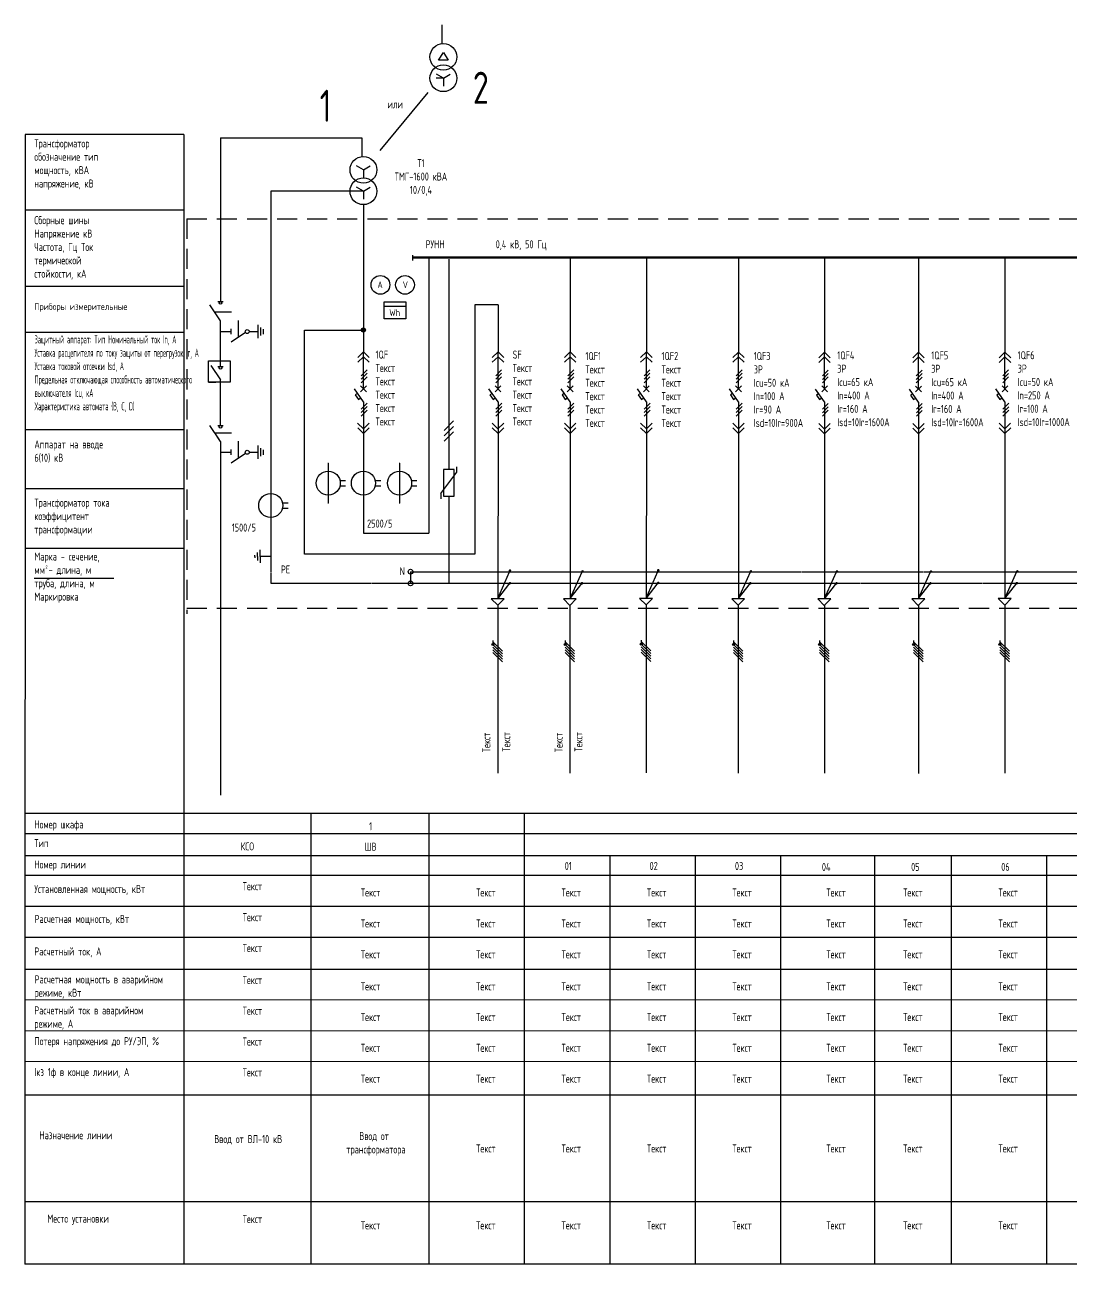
# Model space of a CAD drawing. Header units: millimetres. Extents: x 2216 to 3706, y -1382 to -179.
# Drawn here: x 2215.6 to 2606.9, y -1381.5 to -918.1 of the extents above; entities that cross this region are included whole.
import ezdxf
from ezdxf.enums import TextEntityAlignment as Align

# ---------------------------------------------------------------- set-up
doc = ezdxf.new("R2010")
doc.units = ezdxf.units.MM
doc.linetypes.add('DASHED2', pattern=[9.525, 6.35, -3.175])
doc.linetypes.add('HIDDEN', pattern=[0.375, 0.25, -0.125])
for name, color, linetype in [('15-EQUIPMENT', 2, 'Continuous'), ('15-TEXT-RU', 1, 'Continuous'), ('15-РИС', 1, 'Continuous'), ('15_Eqwip', 2, 'Continuous'), ('15_Txt', 1, 'Continuous'), ('15ELE-TABL', 2, 'Continuous'), ('15ELE-TRACE', 7, 'Continuous'), ('GDI.заземление', 22, 'Continuous'), ('GDI.оборудование', 7, 'Continuous'), ('LAYER2', 1, 'Continuous'), ('TEXT', 1, 'Continuous')]:
    doc.layers.add(name, color=color, linetype=linetype)
doc.styles.add('romans', font='romans.shx', dxfattribs={"width": 0.7})
doc.styles.add('ROMANS70', font='romans.shx', dxfattribs={"width": 0.7})

# ---------------------------------------------------------------- blocks, each defined once
blk = doc.blocks.new('варистор')
at = {"color": 2}
for p, q in [((-664.75, -412.04), (-664.75, -422.04)), ((-660.75, -412.04), (-664.75, -412.04)), ((-660.75, -422.04), (-660.75, -412.04)), ((-664.75, -422.04), (-660.75, -422.04))]:
    blk.add_line(p, q, dxfattribs=at)
at = {"color": 3}
for p, q in [((-659.75, -413.04), (-659.75, -411.04)), ((-665.75, -421.04), (-659.75, -413.04)), ((-665.75, -421.04), (-665.75, -423.04))]:
    blk.add_line(p, q, dxfattribs=at)
blk = doc.blocks.new('A$C3F351234')
at = {"layer": '15ELE-TRACE'}
h = blk.add_hatch(color=7, dxfattribs=at)
edge = h.paths.add_edge_path()
edge.add_arc((0.5, 0.5), 0.5, 0, 360)

msp = doc.modelspace()

# ---------------------------------------------------------------- hatches: boundary and pattern name
for color, points in [(2, [(2341.43, -1032.21, 1), (2342.93, -1032.21, 1)]), (3, [(2391.02, -1149.76, 1), (2390.27, -1149.76, 1)]), (3, [(2418.02, -1149.76, 1), (2417.27, -1149.76, 1)]), (3, [(2446.5, -1149.64, 1), (2445.75, -1149.64, 1)]), (3, [(2480.96, -1149.76, 1), (2480.21, -1149.76, 1)]), (3, [(2513.18, -1149.76, 1), (2512.43, -1149.76, 1)]), (3, [(2580.61, -1149.74, 1), (2579.86, -1149.74, 1)]), (3, [(2548.33, -1149.79, 1), (2547.58, -1149.79, 1)])]:
    msp.add_hatch(color=color).paths.add_polyline_path(points)

# ---------------------------------------------------------------- linework, layer by layer
at = {"color": 2}
for p, q in [((2372.09, -938.06), (2369.42, -938.06)), ((2372.09, -938.06), (2369.49, -936.56)), ((2372.09, -938.06), (2374.68, -936.56)), ((2372.09, -938.06), (2372.09, -941.06)), ((2342.18, -972.31), (2339.59, -970.81)), ((2342.18, -972.31), (2344.78, -970.81)), ((2342.18, -972.31), (2342.18, -975.31)), ((2342.18, -980.31), (2339.52, -980.31)), ((2342.18, -980.31), (2339.59, -978.81)), ((2342.18, -980.31), (2344.78, -978.81)), ((2342.18, -980.31), (2342.18, -983.31)), ((2349.91, -1023.31), (2358, -1023.31)), ((2288.73, -1073.93), (2287.48, -1072.05)), ((2288.73, -1073.93), (2288.73, -1075.47))]:
    msp.add_line(p, q, dxfattribs=at)
for p, q in [((2374.11, -1005.7), (2374.11, -1039.93)), ((2374.11, -1039.93), (2374.11, -1084.34)), ((2374.11, -1094.34), (2374.11, -1126.85)), ((2514.58, -1135.14), (2514.58, -1197.97)), ((2549.73, -1135.17), (2549.73, -1197.99))]:
    msp.add_line(p, q)
at = {"color": 2, "linetype": 'DASHED2', "lineweight": 25}
for p, q in [((2286.52, -1025.45), (2295.42, -1025.45)), ((2295.42, -1034.97), (2295.42, -1025.45)), ((2286.52, -1070.62), (2295.42, -1070.62)), ((2295.42, -1080.14), (2295.42, -1070.62))]:
    msp.add_line(p, q, dxfattribs=at)
at = {"color": 1}
for p, q in [((2343.54, -1047.09), (2341.33, -1049.29)), ((2393.88, -1047.08), (2391.68, -1049.29)), ((2420.88, -1047.08), (2418.68, -1049.29)), ((2449.36, -1047.09), (2447.16, -1049.29)), ((2483.83, -1047.09), (2481.62, -1049.3)), ((2516.03, -1047.15), (2513.82, -1049.35)), ((2551.18, -1047.17), (2548.97, -1049.37)), ((2583.48, -1047.1), (2581.27, -1049.31)), ((2343.54, -1048.39), (2341.33, -1050.59)), ((2343.54, -1049.68), (2341.33, -1051.89)), ((2393.88, -1048.38), (2391.68, -1050.59)), ((2393.88, -1049.68), (2391.68, -1051.89)), ((2420.88, -1048.38), (2418.68, -1050.59)), ((2420.88, -1049.68), (2418.68, -1051.89)), ((2449.36, -1048.39), (2447.16, -1050.59)), ((2449.36, -1049.69), (2447.16, -1051.89)), ((2483.83, -1048.39), (2481.62, -1050.6)), ((2483.83, -1049.69), (2481.62, -1051.9)), ((2516.03, -1048.44), (2513.82, -1050.65)), ((2516.03, -1049.74), (2513.82, -1051.95)), ((2551.18, -1048.47), (2548.97, -1050.67)), ((2551.18, -1049.77), (2548.97, -1051.97)), ((2583.48, -1048.4), (2581.27, -1050.61)), ((2583.48, -1049.7), (2581.27, -1051.91)), ((2343.56, -1059.56), (2341.36, -1061.77)), ((2343.56, -1059.56), (2341.36, -1061.77)), ((2343.56, -1060.86), (2341.36, -1063.07)), ((2343.56, -1060.86), (2341.36, -1063.07)), ((2393.91, -1059.56), (2391.7, -1061.76)), ((2393.91, -1059.56), (2391.7, -1061.76)), ((2393.91, -1060.86), (2391.7, -1063.06)), ((2393.91, -1060.86), (2391.7, -1063.06)), ((2420.91, -1059.56), (2418.7, -1061.76)), ((2420.91, -1059.56), (2418.7, -1061.76)), ((2420.91, -1060.86), (2418.7, -1063.06)), ((2420.91, -1060.86), (2418.7, -1063.06)), ((2449.39, -1059.56), (2447.18, -1061.77)), ((2449.39, -1059.56), (2447.18, -1061.77)), ((2449.39, -1060.86), (2447.18, -1063.07)), ((2449.39, -1060.86), (2447.18, -1063.07)), ((2483.85, -1059.57), (2481.65, -1061.77)), ((2483.85, -1059.57), (2481.65, -1061.77)), ((2483.85, -1060.86), (2481.65, -1063.07)), ((2483.85, -1060.86), (2481.65, -1063.07)), ((2516.05, -1059.62), (2513.85, -1061.83)), ((2516.05, -1059.62), (2513.85, -1061.83)), ((2516.05, -1060.92), (2513.85, -1063.12)), ((2516.05, -1060.92), (2513.85, -1063.12)), ((2551.2, -1059.64), (2549, -1061.85)), ((2551.2, -1059.64), (2549, -1061.85)), ((2551.2, -1060.94), (2549, -1063.15)), ((2551.2, -1060.94), (2549, -1063.15)), ((2583.51, -1059.58), (2581.3, -1061.78)), ((2583.51, -1059.58), (2581.3, -1061.78)), ((2583.51, -1060.87), (2581.3, -1063.08)), ((2583.51, -1060.87), (2581.3, -1063.08)), ((2343.56, -1062.16), (2341.36, -1064.36)), ((2343.56, -1062.16), (2341.36, -1064.36)), ((2393.91, -1062.15), (2391.7, -1064.36)), ((2393.91, -1062.15), (2391.7, -1064.36)), ((2420.91, -1062.15), (2418.7, -1064.36)), ((2420.91, -1062.15), (2418.7, -1064.36)), ((2449.39, -1062.16), (2447.18, -1064.37)), ((2449.39, -1062.16), (2447.18, -1064.37)), ((2483.85, -1062.16), (2481.65, -1064.37)), ((2483.85, -1062.16), (2481.65, -1064.37)), ((2516.05, -1062.22), (2513.85, -1064.42)), ((2516.05, -1062.22), (2513.85, -1064.42)), ((2551.2, -1062.24), (2549, -1064.45)), ((2551.2, -1062.24), (2549, -1064.45)), ((2583.51, -1062.17), (2581.3, -1064.38)), ((2583.51, -1062.17), (2581.3, -1064.38))]:
    msp.add_line(p, q, dxfattribs=at)
at = {"color": 3, "ltscale": 100}
for p, q in [((2372.34, -1069.76), (2375.88, -1066.22)), ((2372.34, -1071.76), (2375.88, -1068.22)), ((2372.34, -1073.76), (2375.88, -1070.22)), ((2390.64, -1148.26), (2390.64, -1149.26)), ((2394.18, -1152.29), (2390.64, -1148.76)), ((2417.64, -1148.26), (2417.64, -1149.26)), ((2421.18, -1152.3), (2417.64, -1148.76)), ((2446.12, -1148.14), (2446.12, -1149.14)), ((2449.66, -1152.17), (2446.12, -1148.64)), ((2480.59, -1148.26), (2480.59, -1149.26)), ((2484.12, -1152.3), (2480.59, -1148.76)), ((2512.81, -1148.26), (2512.81, -1149.26)), ((2516.34, -1152.3), (2512.81, -1148.76)), ((2547.96, -1148.29), (2547.96, -1149.29)), ((2551.49, -1152.32), (2547.96, -1148.79)), ((2580.24, -1148.24), (2580.24, -1149.24)), ((2583.77, -1152.28), (2580.24, -1148.74)), ((2394.18, -1153.29), (2390.64, -1149.76)), ((2394.18, -1154.29), (2390.64, -1150.76)), ((2394.18, -1155.29), (2390.64, -1151.76)), ((2394.18, -1156.29), (2390.64, -1152.76)), ((2421.18, -1153.3), (2417.64, -1149.76)), ((2421.18, -1154.3), (2417.64, -1150.76)), ((2421.18, -1155.3), (2417.64, -1151.76)), ((2421.18, -1156.3), (2417.64, -1152.76)), ((2449.66, -1153.17), (2446.12, -1149.64)), ((2449.66, -1154.17), (2446.12, -1150.64)), ((2449.66, -1155.17), (2446.12, -1151.64)), ((2449.66, -1156.17), (2446.12, -1152.64)), ((2484.12, -1153.3), (2480.59, -1149.76)), ((2484.12, -1154.3), (2480.59, -1150.76)), ((2484.12, -1155.3), (2480.59, -1151.76)), ((2484.12, -1156.3), (2480.59, -1152.76)), ((2516.34, -1153.3), (2512.81, -1149.76)), ((2516.34, -1154.3), (2512.81, -1150.76)), ((2516.34, -1155.3), (2512.81, -1151.76)), ((2516.34, -1156.3), (2512.81, -1152.76)), ((2551.49, -1153.32), (2547.96, -1149.79)), ((2551.49, -1154.32), (2547.96, -1150.79)), ((2551.49, -1155.32), (2547.96, -1151.79)), ((2551.49, -1156.32), (2547.96, -1152.79)), ((2583.77, -1153.28), (2580.24, -1149.74)), ((2583.77, -1154.28), (2580.24, -1150.74)), ((2583.77, -1155.28), (2580.24, -1151.74)), ((2583.77, -1156.28), (2580.24, -1152.74))]:
    msp.add_line(p, q, dxfattribs=at)
at = {"color": 2, "ltscale": 100}
msp.add_line((2359.84, -1122.58), (2359.84, -1126.96), dxfattribs=at)
at = {"color": 6}
msp.add_lwpolyline([(2366.25, -943.44), (2348.3, -965.04)], dxfattribs=at)
msp.add_lwpolyline([(2392.53, -1022.78), (2383.85, -1022.78), (2383.85, -1115.97), (2320.22, -1115.97), (2320.22, -1032.21), (2342.18, -1032.21)])
at = {"color": 2}
msp.add_lwpolyline([(2349.91, -1021.6), (2358, -1021.6), (2358, -1028.07), (2349.91, -1028.07)], close=True, dxfattribs=at)
for centre, radius in [((2372.09, -930.06), 5), ((2372.09, -938.06), 5), ((2342.18, -972.31), 5), ((2342.18, -980.31), 5), ((2298.73, -1032.76), 0.75), ((2342.18, -1032.21), 0.75), ((2298.73, -1077.93), 0.75), ((2359.84, -1122.58), 0.9), ((2359.84, -1126.96), 0.9)]:
    msp.add_circle(centre, radius, dxfattribs=at)
at = {"color": 3}
for centre in [(2390.64, -1149.76), (2417.64, -1149.76), (2446.12, -1149.64), (2480.59, -1149.76), (2512.81, -1149.76), (2580.24, -1149.74), (2547.96, -1149.79)]:
    msp.add_circle(centre, 0.375, dxfattribs=at)
at = {"layer": '15-EQUIPMENT'}
for p, q in [((2342.18, -1054.14), (2342.18, -1040.43)), ((2392.53, -1054.13), (2392.53, -1040.42)), ((2419.53, -1054.13), (2419.53, -1040.42)), ((2448.01, -1054.14), (2448.01, -1040.43)), ((2482.47, -1054.14), (2482.47, -1040.43)), ((2514.67, -1054.2), (2514.67, -1040.49)), ((2549.82, -1054.22), (2549.82, -1040.51)), ((2582.13, -1054.15), (2582.13, -1040.44)), ((2342.18, -1053.41), (2342.18, -1046.41)), ((2392.53, -1053.41), (2392.53, -1046.41)), ((2419.53, -1053.41), (2419.53, -1046.41)), ((2448.01, -1053.41), (2448.01, -1046.41)), ((2482.47, -1053.42), (2482.47, -1046.42)), ((2514.67, -1053.47), (2514.67, -1046.47)), ((2549.82, -1053.49), (2549.82, -1046.49)), ((2582.13, -1053.43), (2582.13, -1046.43)), ((2342.18, -1059.05), (2338.81, -1054.23)), ((2341.08, -1055.27), (2343.29, -1053.06)), ((2341.08, -1053.06), (2343.29, -1055.27)), ((2392.53, -1059.05), (2389.15, -1054.23)), ((2391.43, -1055.26), (2393.63, -1053.06)), ((2391.43, -1053.06), (2393.63, -1055.26)), ((2419.53, -1059.05), (2416.16, -1054.23)), ((2418.43, -1055.26), (2420.63, -1053.06)), ((2418.43, -1053.06), (2420.63, -1055.26)), ((2448.01, -1059.05), (2444.64, -1054.23)), ((2446.91, -1055.27), (2449.11, -1053.06)), ((2446.91, -1053.06), (2449.11, -1055.27)), ((2482.47, -1059.06), (2479.1, -1054.24)), ((2481.37, -1055.27), (2483.58, -1053.07)), ((2481.37, -1053.07), (2483.58, -1055.27)), ((2514.67, -1059.11), (2511.3, -1054.29)), ((2513.57, -1055.33), (2515.78, -1053.12)), ((2513.57, -1053.12), (2515.78, -1055.33)), ((2549.82, -1059.14), (2546.45, -1054.31)), ((2548.72, -1055.35), (2550.93, -1053.14)), ((2548.72, -1053.14), (2550.93, -1055.35)), ((2582.13, -1059.07), (2578.75, -1054.25)), ((2581.02, -1055.28), (2583.23, -1053.08)), ((2581.02, -1053.08), (2583.23, -1055.28)), ((2342.18, -1059.05), (2342.18, -1071.04)), ((2392.53, -1059.05), (2392.53, -1071.04)), ((2419.53, -1059.05), (2419.53, -1070.91)), ((2448.01, -1059.05), (2448.01, -1070.92)), ((2482.47, -1059.06), (2482.47, -1071.05)), ((2514.67, -1059.11), (2514.67, -1071.1)), ((2549.82, -1059.14), (2549.82, -1071.13)), ((2582.13, -1059.07), (2582.13, -1071.06)), ((2329.05, -1081.96), (2329.05, -1096.96)), ((2342.18, -1081.96), (2342.18, -1096.96)), ((2355.72, -1081.96), (2355.72, -1096.96)), ((2333.43, -1088.46), (2335.55, -1088.46)), ((2346.57, -1088.46), (2348.68, -1088.46)), ((2360.11, -1088.46), (2362.22, -1088.46)), ((2307.53, -1090.31), (2307.53, -1105.31)), ((2333.43, -1090.46), (2335.55, -1090.46)), ((2346.57, -1090.46), (2348.68, -1090.46)), ((2360.11, -1090.46), (2362.22, -1090.46)), ((2311.92, -1096.81), (2314.03, -1096.81)), ((2311.92, -1098.81), (2314.03, -1098.81))]:
    msp.add_line(p, q, dxfattribs=at)
for points in [[(2339.98, -1055.91), (2339.17, -1056.49), (2340.31, -1058.13), (2341.13, -1057.55)], [(2390.33, -1055.91), (2389.51, -1056.48), (2390.66, -1058.12), (2391.48, -1057.55)], [(2417.33, -1055.91), (2416.51, -1056.48), (2417.66, -1058.12), (2418.48, -1057.55)], [(2445.81, -1055.91), (2444.99, -1056.49), (2446.14, -1058.13), (2446.96, -1057.55)], [(2480.27, -1055.92), (2479.45, -1056.49), (2480.6, -1058.13), (2481.42, -1057.56)], [(2512.48, -1055.97), (2511.66, -1056.55), (2512.8, -1058.18), (2513.62, -1057.61)], [(2547.63, -1056), (2546.81, -1056.57), (2547.95, -1058.21), (2548.77, -1057.63)], [(2579.93, -1055.93), (2579.11, -1056.5), (2580.25, -1058.14), (2581.07, -1057.57)]]:
    msp.add_lwpolyline(points, dxfattribs=at)
at = {"layer": '15-EQUIPMENT', "const_width": 0.195}
for points in [[(2328.94, -1081.96, 1), (2329.15, -1081.96, 1)], [(2342.08, -1081.96, 1), (2342.29, -1081.96, 1)], [(2355.62, -1081.96, 1), (2355.83, -1081.96, 1)], [(2307.43, -1090.31, 1), (2307.63, -1090.31, 1)], [(2328.94, -1096.96, 1), (2329.15, -1096.96, 1)], [(2342.08, -1096.96, 1), (2342.29, -1096.96, 1)], [(2355.62, -1096.96, 1), (2355.83, -1096.96, 1)], [(2307.43, -1105.31, 1), (2307.63, -1105.31, 1)]]:
    msp.add_lwpolyline(points, format="xyb", close=True, dxfattribs=at)
at = {"layer": '15-EQUIPMENT'}
for centre in [(2329.05, -1089.46), (2342.18, -1089.46), (2355.72, -1089.46), (2307.53, -1097.81)]:
    msp.add_circle(centre, 4.5, dxfattribs=at)
at = {"layer": '15-TEXT-RU'}
msp.add_line((2219.08, -1124.99), (2248.81, -1124.99), dxfattribs=at)
at = {"layer": '15-РИС', "color": 2}
for p, q in [((2342.18, -1040.41), (2340.05, -1042.52)), ((2342.18, -1042.17), (2340.05, -1044.28)), ((2342.18, -1040.41), (2344.32, -1042.52)), ((2342.18, -1042.17), (2344.32, -1044.28)), ((2392.53, -1040.41), (2390.39, -1042.52)), ((2392.53, -1042.17), (2390.39, -1044.27)), ((2392.53, -1040.41), (2394.67, -1042.52)), ((2392.53, -1042.17), (2394.67, -1044.27)), ((2419.53, -1040.41), (2417.39, -1042.52)), ((2419.53, -1042.17), (2417.39, -1044.27)), ((2419.53, -1040.41), (2421.67, -1042.52)), ((2419.53, -1042.17), (2421.67, -1044.27)), ((2448.01, -1040.41), (2445.87, -1042.52)), ((2448.01, -1042.17), (2445.87, -1044.28)), ((2448.01, -1040.41), (2450.15, -1042.52)), ((2448.01, -1042.17), (2450.15, -1044.28)), ((2482.47, -1040.42), (2480.34, -1042.53)), ((2482.47, -1042.18), (2480.34, -1044.28)), ((2482.47, -1040.42), (2484.61, -1042.53)), ((2482.47, -1042.18), (2484.61, -1044.28)), ((2514.67, -1040.47), (2512.54, -1042.58)), ((2514.67, -1042.23), (2512.54, -1044.34)), ((2514.67, -1040.47), (2516.81, -1042.58)), ((2514.67, -1042.23), (2516.81, -1044.34)), ((2549.82, -1040.5), (2547.69, -1042.6)), ((2549.82, -1042.25), (2547.69, -1044.36)), ((2549.82, -1040.5), (2551.96, -1042.6)), ((2549.82, -1042.25), (2551.96, -1044.36)), ((2582.13, -1040.43), (2579.99, -1042.54)), ((2582.13, -1042.19), (2579.99, -1044.29)), ((2582.13, -1040.43), (2584.26, -1042.54)), ((2582.13, -1042.19), (2584.26, -1044.29)), ((2342.17, -1069.16), (2340.03, -1067.06)), ((2342.18, -1070.92), (2340.05, -1068.81)), ((2342.17, -1069.16), (2344.31, -1067.06)), ((2342.18, -1070.92), (2344.32, -1068.81)), ((2392.52, -1069.16), (2390.38, -1067.05)), ((2392.53, -1070.92), (2390.39, -1068.81)), ((2392.52, -1069.16), (2394.65, -1067.05)), ((2392.53, -1070.92), (2394.67, -1068.81)), ((2419.52, -1069.16), (2417.38, -1067.05)), ((2419.53, -1070.91), (2417.39, -1068.81)), ((2419.52, -1069.16), (2421.65, -1067.05)), ((2419.53, -1070.91), (2421.67, -1068.81)), ((2448, -1069.16), (2445.86, -1067.06)), ((2448.01, -1070.92), (2445.87, -1068.81)), ((2448, -1069.16), (2450.13, -1067.06)), ((2448.01, -1070.92), (2450.15, -1068.81)), ((2482.46, -1069.17), (2480.32, -1067.06)), ((2482.47, -1070.93), (2480.34, -1068.82)), ((2482.46, -1069.17), (2484.59, -1067.06)), ((2482.47, -1070.93), (2484.61, -1068.82)), ((2514.66, -1069.22), (2512.52, -1067.11)), ((2514.67, -1070.98), (2512.54, -1068.87)), ((2514.66, -1069.22), (2516.8, -1067.11)), ((2514.67, -1070.98), (2516.81, -1068.87)), ((2549.81, -1069.24), (2547.68, -1067.14)), ((2549.82, -1071), (2547.69, -1068.9)), ((2549.81, -1069.24), (2551.95, -1067.14)), ((2549.82, -1071), (2551.96, -1068.9)), ((2582.11, -1069.18), (2579.98, -1067.07)), ((2582.13, -1070.93), (2579.99, -1068.83)), ((2582.11, -1069.18), (2584.25, -1067.07)), ((2582.13, -1070.93), (2584.26, -1068.83))]:
    msp.add_line(p, q, dxfattribs=at)
at = {"layer": '15_Eqwip'}
for p, q in [((2371.55, -918.06), (2371.55, -925.06)), ((2288.73, -960.31), (2341.65, -960.31)), ((2288.73, -960.31), (2288.73, -1021.59)), ((2341.65, -960.31), (2341.65, -967.31)), ((2288.73, -1077.93), (2288.73, -1206.08)), ((2392.47, -1132.59), (2396.78, -1122.58)), ((2419.47, -1132.6), (2423.98, -1122.59)), ((2447.95, -1132.47), (2452.26, -1122.46)), ((2482.41, -1132.6), (2486.92, -1122.58)), ((2514.62, -1132.62), (2519.12, -1122.61)), ((2549.77, -1132.64), (2554.28, -1122.63)), ((2582.07, -1132.58), (2586.58, -1122.56))]:
    msp.add_line(p, q, dxfattribs=at)
at = {"layer": '15_Eqwip', "color": 2}
for p, q in [((2288.73, -1045.82), (2288.73, -1028.76)), ((2288.73, -1067.93), (2288.73, -1050.87))]:
    msp.add_line(p, q, dxfattribs=at)
at = {"layer": '15ELE-TABL', "color": 2}
for p, q in [((2215.7, -959.08), (2215.56, -1381.53)), ((2275.07, -959.08), (2215.7, -959.08)), ((2275.07, -959.08), (2275.07, -1381.53)), ((2275.07, -987.4), (2215.7, -987.4)), ((2275.07, -1015.88), (2215.7, -1015.88)), ((2275.07, -1033.08), (2215.7, -1033.08)), ((2275.07, -1069.53), (2215.7, -1069.53)), ((2275.07, -1091.56), (2215.7, -1091.56)), ((2275.07, -1113.94), (2215.7, -1113.94)), ((2990.84, -1213.03), (2215.7, -1213.03)), ((2322.51, -1212.9), (2322.51, -1381.52)), ((2366.7, -1213.03), (2366.7, -1381.52)), ((2402.35, -1213.03), (2402.36, -1381.52)), ((2990.84, -1220.6), (2215.61, -1220.6)), ((2990.84, -1228.76), (2215.6, -1228.79)), ((2434.29, -1228.79), (2434.29, -1381.52)), ((2466.23, -1228.8), (2466.23, -1381.52)), ((2498.17, -1228.8), (2498.17, -1381.52)), ((2533.32, -1228.8), (2533.32, -1381.51)), ((2562.04, -1228.79), (2562.04, -1334.75)), ((2562.04, -1228.79), (2562.04, -1381.51)), ((2597.69, -1228.78), (2597.69, -1381.51)), ((2990.84, -1236.21), (2215.6, -1236.21)), ((2990.84, -1247.8), (2215.6, -1247.8)), ((2990.82, -1259.31), (2215.59, -1259.32)), ((2990.83, -1271.3), (2215.59, -1271.31)), ((2990.83, -1282.61), (2215.59, -1282.83)), ((2990.84, -1294.14), (2215.6, -1294.35)), ((2990.83, -1305.66), (2215.6, -1305.87)), ((2990.84, -1318.33), (2215.59, -1318.33)), ((2990.84, -1358.26), (2215.55, -1358.26)), ((2990.84, -1381.5), (2215.55, -1381.53))]:
    msp.add_line(p, q, dxfattribs=at)
at = {"layer": '15ELE-TRACE', "color": 2, "linetype": 'HIDDEN'}
for p, q in [((2307.53, -980.31), (2307.53, -1126.85)), ((2342.18, -980.31), (2307.53, -980.31)), ((2359.84, -1122.58), (2930.96, -1122.58)), ((2307.53, -1126.85), (2929.16, -1126.85))]:
    msp.add_line(p, q, dxfattribs=at)
at = {"layer": '15ELE-TRACE', "color": 7}
for p, q in [((2342.18, -985.31), (2342.18, -1040.43)), ((2360.57, -1004.25), (2360.57, -1006.16)), ((2360.57, -1004.83), (2950.79, -1004.91)), ((2360.57, -1005.2), (2950.79, -1005.2)), ((2366.7, -1005.19), (2366.7, -1108.15)), ((2419.52, -1005.2), (2419.52, -1040.42)), ((2448.01, -1005.2), (2448, -1040.43)), ((2482.47, -1005.18), (2482.47, -1040.4)), ((2514.67, -1005.24), (2514.67, -1040.46)), ((2549.82, -1005.26), (2549.82, -1040.48)), ((2582.13, -1005.19), (2582.13, -1040.41)), ((2392.53, -1022.78), (2392.53, -1040.39)), ((2342.18, -1070.92), (2342.18, -1108.15)), ((2392.53, -1070.92), (2392.47, -1132.59)), ((2419.53, -1070.92), (2419.47, -1132.6)), ((2448.01, -1070.8), (2447.95, -1132.47)), ((2482.47, -1070.92), (2482.41, -1132.6)), ((2514.67, -1070.94), (2514.62, -1132.62)), ((2549.82, -1070.97), (2549.77, -1132.64)), ((2582.13, -1070.9), (2582.07, -1132.58)), ((2342.18, -1108.15), (2366.7, -1108.15)), ((2392.43, -1132.67), (2396.97, -1126.87)), ((2419.43, -1132.68), (2423.98, -1126.88)), ((2447.91, -1132.55), (2452.46, -1126.75)), ((2482.37, -1132.67), (2486.92, -1126.88)), ((2514.57, -1132.7), (2519.12, -1126.9)), ((2549.72, -1132.72), (2554.27, -1126.92)), ((2582.02, -1132.65), (2586.57, -1126.86)), ((2394.8, -1132.66), (2390.02, -1132.66)), ((2392.41, -1135.14), (2390.02, -1132.67)), ((2392.41, -1135.14), (2394.8, -1132.67)), ((2392.41, -1135.14), (2392.41, -1197.96)), ((2421.8, -1132.67), (2417.02, -1132.67)), ((2419.41, -1135.15), (2417.02, -1132.67)), ((2419.41, -1135.15), (2421.8, -1132.67)), ((2419.41, -1135.15), (2419.41, -1197.96)), ((2450.28, -1132.54), (2445.5, -1132.54)), ((2447.89, -1135.02), (2445.5, -1132.55)), ((2447.89, -1135.02), (2450.28, -1132.55)), ((2447.89, -1135.02), (2447.89, -1197.84)), ((2484.74, -1132.67), (2479.96, -1132.67)), ((2482.35, -1135.14), (2479.96, -1132.67)), ((2482.35, -1135.14), (2484.74, -1132.67)), ((2482.35, -1135.14), (2482.35, -1197.97)), ((2516.94, -1132.69), (2512.16, -1132.69)), ((2514.55, -1135.17), (2512.16, -1132.69)), ((2514.55, -1135.17), (2516.94, -1132.69)), ((2552.09, -1132.71), (2547.31, -1132.71)), ((2549.71, -1135.19), (2547.31, -1132.72)), ((2549.71, -1135.19), (2552.09, -1132.72)), ((2584.39, -1132.65), (2579.61, -1132.65)), ((2582.01, -1135.12), (2579.61, -1132.65)), ((2582.01, -1135.12), (2584.39, -1132.65)), ((2582.01, -1135.12), (2582.01, -1197.95))]:
    msp.add_line(p, q, dxfattribs=at)
at = {"layer": '15ELE-TRACE', "color": 2, "linetype": 'HIDDEN', "ltscale": 30}
for p, q in [((2276.16, -990.63), (3639.21, -990.63)), ((2276.16, -990.63), (2276.16, -1138.33)), ((2276.16, -1136.2), (2941.75, -1136.21))]:
    msp.add_line(p, q, dxfattribs=at)
at = {"layer": '15ELE-TRACE', "color": 2}
for p, q in [((2301.53, -1116.85), (2301.53, -1116.35)), ((2301.53, -1116.85), (2301.53, -1117.35)), ((2302.53, -1116.85), (2302.53, -1115.35)), ((2302.53, -1116.85), (2302.53, -1118.35)), ((2303.53, -1116.85), (2303.53, -1114.35)), ((2303.53, -1116.71), (2303.53, -1119.21)), ((2307.53, -1116.85), (2303.53, -1116.85))]:
    msp.add_line(p, q, dxfattribs=at)
for centre in [(2348.54, -1015.31), (2357.75, -1015.31)]:
    msp.add_circle(centre, 3.5, dxfattribs=at)
at = {"layer": 'GDI.заземление', "color": 2}
for p, q in [((2299.48, -1032.76), (2302.73, -1032.76)), ((2302.73, -1030.26), (2302.73, -1035.26)), ((2303.73, -1031.26), (2303.73, -1034.26)), ((2304.73, -1031.82), (2304.73, -1033.7)), ((2299.48, -1077.93), (2302.73, -1077.93)), ((2302.73, -1075.43), (2302.73, -1080.43)), ((2303.73, -1076.43), (2303.73, -1079.43)), ((2304.73, -1076.99), (2304.73, -1078.87))]:
    msp.add_line(p, q, dxfattribs=at)
at = {"layer": 'GDI.оборудование', "color": 2}
for p, q in [((2288.73, -1028.76), (2284.73, -1022.76)), ((2287.73, -1021.59), (2289.73, -1021.59)), ((2288.73, -1032.76), (2292.73, -1032.76)), ((2292.73, -1033.76), (2292.73, -1031.76)), ((2298.11, -1033.18), (2292.73, -1036.76)), ((2285.15, -1045.5), (2288.73, -1050.87)), ((2287.73, -1045.82), (2289.73, -1045.82)), ((2288.32, -1073.31), (2284.73, -1067.93)), ((2287.73, -1067.93), (2289.73, -1067.93)), ((2288.73, -1073.93), (2288.73, -1077.93)), ((2288.73, -1077.93), (2292.73, -1077.93)), ((2292.73, -1078.93), (2292.73, -1076.93)), ((2298.11, -1078.35), (2292.73, -1081.93))]:
    msp.add_line(p, q, dxfattribs=at)
msp.add_lwpolyline([(2284.32, -1051.66), (2284.32, -1043.66), (2292.32, -1043.66), (2292.32, -1051.66), (2284.32, -1051.66), (2287, -1051.66), (2285.44, -1051.66)], dxfattribs=at)
for centre in [(2288.73, -1022.09), (2288.73, -1046.32), (2288.73, -1068.43)]:
    msp.add_circle(centre, 0.5, dxfattribs=at)
at = {"layer": 'LAYER2', "color": 2}
for p, q in [((2370.27, -931.35), (2372.14, -928.45)), ((2373.89, -931.35), (2370.27, -931.35)), ((2372.14, -928.45), (2373.89, -931.35))]:
    msp.add_line(p, q, dxfattribs=at)

# ---------------------------------------------------------------- block references
msp.add_blockref('варистор', (3036.86, -672.31))
at = {"layer": '15ELE-TRACE', "color": 7}
for p in [(2451.98, -1122.52), (2396.45, -1122.95), (2396.5, -1122.64), (2423.65, -1122.96), (2451.93, -1122.83), (2486.6, -1122.95), (2518.8, -1122.98), (2553.95, -1123), (2586.25, -1122.93), (2396.47, -1127.38), (2423.47, -1127.39), (2451.95, -1127.26), (2486.42, -1127.38), (2518.62, -1127.41), (2553.77, -1127.43), (2586.07, -1127.36)]:
    msp.add_blockref('A$C3F351234', p, dxfattribs=at)

# ---------------------------------------------------------------- texts
at = {"layer": '15-TEXT-RU', "color": 1, "style": 'ROMANS70', "width": 0.7}
for s, p in [('РУНН', (2369.02, -1001.62)), ('0,4 кВ, 50 Гц', (2401.17, -1001.63)), ('1', (2344.88, -1219.27)), ('КСО', (2298.79, -1226.78)), ('ШВ', (2344.88, -1226.89)), ('Текст', (2300.68, -1241.67)), ('Текст', (2344.88, -1244.02)), ('Текст', (2387.99, -1244.02)), ('Текст', (2419.93, -1244.02)), ('Текст', (2451.86, -1244.02)), ('Текст', (2483.8, -1244.02)), ('Текст', (2518.95, -1244.03)), ('Текст', (2547.68, -1244.02)), ('Текст', (2583.33, -1244.01)), ('Текст', (2300.68, -1253.26)), ('Текст', (2344.88, -1255.61)), ('Текст', (2387.99, -1255.61)), ('Текст', (2419.93, -1255.61)), ('Текст', (2451.86, -1255.61)), ('Текст', (2483.8, -1255.61)), ('Текст', (2518.95, -1255.62)), ('Текст', (2547.68, -1255.61)), ('Текст', (2583.33, -1255.6)), ('Текст', (2300.68, -1264.78)), ('Текст', (2344.88, -1267.13)), ('Текст', (2387.99, -1267.13)), ('Текст', (2419.93, -1267.13)), ('Текст', (2451.86, -1267.13)), ('Текст', (2483.8, -1267.13)), ('Текст', (2518.95, -1267.14)), ('Текст', (2547.68, -1267.13)), ('Текст', (2583.33, -1267.12)), ('Текст', (2300.68, -1276.77)), ('Текст', (2344.88, -1279.12)), ('Текст', (2387.99, -1279.12)), ('Текст', (2419.93, -1279.12)), ('Текст', (2451.86, -1279.12)), ('Текст', (2483.8, -1279.12)), ('Текст', (2518.95, -1279.13)), ('Текст', (2547.68, -1279.12)), ('Текст', (2583.33, -1279.11)), ('Текст', (2300.68, -1288.24)), ('Текст', (2344.88, -1290.6)), ('Текст', (2387.99, -1290.6)), ('Текст', (2419.93, -1290.6)), ('Текст', (2451.87, -1290.6)), ('Текст', (2483.8, -1290.6)), ('Текст', (2518.95, -1290.6)), ('Текст', (2547.68, -1290.59)), ('Текст', (2583.33, -1290.58)), ('Текст', (2300.68, -1299.76)), ('Текст', (2344.88, -1302.12)), ('Текст', (2387.99, -1302.12)), ('Текст', (2419.93, -1302.12)), ('Текст', (2451.87, -1302.12)), ('Текст', (2483.8, -1302.12)), ('Текст', (2518.95, -1302.12)), ('Текст', (2547.68, -1302.11)), ('Текст', (2583.33, -1302.1)), ('Текст', (2300.68, -1311.28)), ('Текст', (2344.88, -1313.64)), ('Текст', (2387.99, -1313.64)), ('Текст', (2419.93, -1313.64)), ('Текст', (2451.87, -1313.64)), ('Текст', (2483.8, -1313.64)), ('Текст', (2518.95, -1313.64)), ('Текст', (2547.68, -1313.64)), ('Текст', (2583.33, -1313.62)), ('Текст', (2387.99, -1339.74)), ('Текст', (2419.93, -1339.74)), ('Текст', (2451.87, -1339.74)), ('Текст', (2483.8, -1339.74)), ('Текст', (2518.95, -1339.75)), ('Текст', (2547.68, -1339.74)), ('Текст', (2583.33, -1339.73)), ('Текст', (2300.68, -1366.13)), ('Текст', (2344.88, -1368.48)), ('Текст', (2387.99, -1368.48)), ('Текст', (2419.93, -1368.48)), ('Текст', (2451.87, -1368.48)), ('Текст', (2483.8, -1368.48)), ('Текст', (2518.95, -1368.49)), ('Текст', (2547.68, -1368.48)), ('Текст', (2583.33, -1368.47))]:
    msp.add_text(s, height=3, dxfattribs=at).set_placement(p, align=Align.CENTER)
at = {"layer": '15-TEXT-RU', "style": 'ROMANS70', "width": 0.7}
for s, p in [('1500/5', (2292.95, -1107.57)), ('2500/5', (2343.57, -1106.08))]:
    msp.add_text(s, height=3, dxfattribs=at).set_placement(p)
at = {"layer": '15-TEXT-RU', "color": 1, "style": 'ROMANS70', "width": 0.7}
msp.add_text('2', height=1.25, dxfattribs=at).set_placement((2223.31, -1121.47))
at = {"layer": '15-TEXT-RU', "style": 'ROMANS70', "width": 0.6}
for p in [(2389.7, -1186.43), (2397.12, -1186.18), (2416.7, -1186.43), (2424.12, -1186.18)]:
    msp.add_text('Текст', height=3, rotation=90, dxfattribs=at).set_placement(p, align=Align.CENTER)
at = {"layer": '15-TEXT-RU', "color": 1, "style": 'ROMANS70', "width": 0.7}
for s, p in [('01', (2418.8, -1232.61)), ('02', (2450.74, -1232.61)), ('03', (2482.68, -1232.61)), ('04', (2515.25, -1232.96)), ('05', (2548.59, -1232.95)), ('06', (2582.29, -1232.95))]:
    msp.add_text(s, height=3, dxfattribs=at).set_placement(p, align=Align.MIDDLE)
at = {"layer": '15-TEXT-RU', "linetype": 'Continuous', "style": 'romans', "width": 0.7}
msp.add_text('Ввод от ВЛ-10 кВ ', height=3, dxfattribs=at).set_placement((2299.81, -1334.97), align=Align.MIDDLE)
at = {"layer": '15-TEXT-RU', "color": 1, "style": 'ROMANS70'}
for s, insert, char_height, width, attachment_point in [('Трансформатор обозначение тип мощность, кВА напряжение, кВ', (2219.12, -960.91), 3, 25.7784, 1), ('Сборные шины Напряжение кВ Частота, Гц Ток термической стойкости, кА', (2219.12, -989.63), 3, 32.4634, 1), ('Приборы измерительные', (2219.12, -1022.18), 2.5, 35.0969, 1), ('{\\W0.45;Защитный аппарат: Tип Номинальный ток In, А \\PУставка расцепителя по току защиты от перегрузок Ir, А\\PУставка токовой отсечки Isd, А\\PПредельная отключающая способность автоматического выключателя Icu, кА\\PХарактеристика автомата (B, C, D)}', (2219.23, -1034.21), 3, 55.1516, 1), ('\\pql;{\\W0.6;1QF\\PТекст\\PТекст\\PТекст\\PТекст\\PТекст}', (2368.98, -1053.9), 3, 22.2346, 6), ('\\pql;{\\W0.6;SF\\PТекст\\PТекст\\PТекст\\PТекст\\PТекст}', (2420.24, -1053.9), 3, 22.2346, 6), ('\\pql;{\\W0.6;1QF1\\PТекст\\PТекст\\PТекст\\PТекст\\PТекст}', (2447.45, -1054.43), 3, 22.2346, 6), ('\\pql;{\\W0.6;1QF2\\PТекст\\PТекст\\PТекст\\PТекст\\PТекст}', (2475.93, -1054.43), 3, 22.2346, 6), ('\\pql;{\\W0.6;1QF3\\P3P\\PIcu=50 кА\\PIn=100 А\\PIr=90 A\\PIsd=10Ir=900А}', (2510.39, -1054.43), 3, 22.2346, 6), ('\\pql;{\\W0.6;1QF4\\P3P\\PIcu=65 кА\\PIn=400 А\\PIr=160 A\\PIsd=10Ir=1600А}', (2541.64, -1054.18), 3, 22.2346, 6), ('\\pql;{\\W0.6;1QF5\\P3P\\PIcu=65 кА\\PIn=400 А\\PIr=160 A\\PIsd=10Ir=1600А}', (2576.79, -1054.2), 3, 22.2346, 6), ('\\pql;{\\W0.6;1QF6\\P3P\\PIcu=50 кА\\PIn=250 А\\PIr=100 A\\PIsd=10Ir=1000А}', (2609.09, -1054.14), 3, 22.2346, 6), ('Аппарат на вводе 6(10) кВ', (2219.15, -1073.45), 3, 31.4, 1), ('Трансформатор тока  коэффицитент трансформации', (2219.12, -1095.27), 3, 35.9, 1), ('Марка - сечение,\\Pмм - длина, м\\Pтруба, длина, м\\PМаркировка', (2219.12, -1115.39), 3, 61.027, 1), ('Номер шкафа', (2219.12, -1215.57), 3, 48.4543, 1), ('Тип', (2219.12, -1222.59), 3, 5.3, 1), ('Номер линии', (2219.12, -1230.55), 3, 42.2319, 1), ('Установленная мощность, кВт', (2219.12, -1239.72), 3, 55.5, 1), ('Расчетная мощность, кВт', (2219.22, -1250.92), 3, 51.1774, 1), ('Расчетный ток, А ', (2219.12, -1263.08), 3, 45.5183, 1), ('Расчетная мощность в аварийном режиме, кВт', (2219.22, -1273.52), 3, 51.1774, 1), ('Расчетный ток в аварийном режиме, А ', (2219.12, -1285.11), 3, 45.5183, 1), ('Потеря напряжения до РУ/ЭП, %', (2219.12, -1296.63), 3, 45.5183, 1), ('Iкз 1ф в конце линии, А', (2219.13, -1308.15), 3, 45.5183, 1), ('Место установки', (2235.49, -1362.99), 3, 39.8409, 2)]:
    msp.add_mtext(s, dxfattribs=dict(at, insert=insert, char_height=char_height, width=width, attachment_point=attachment_point))
at = {"layer": '15_Txt', "style": 'ROMANS70', "width": 0.7}
msp.add_text('N', height=3, dxfattribs=at).set_placement((2355.76, -1123.88))
at = {"layer": '15ELE-TRACE', "color": 1, "style": 'ROMANS70', "width": 0.7}
for s, p in [('А', (2348.43, -1015.28)), ('V', (2357.87, -1015.28)), ('Wh', (2353.89, -1025.7))]:
    msp.add_text(s, height=2.5, dxfattribs=at).set_placement(p, align=Align.MIDDLE)
at = {"layer": 'TEXT', "color": 1, "style": 'ROMANS70', "width": 0.7}
msp.add_text('PE', height=3, dxfattribs=at).set_placement((2311.34, -1123.24))
msp.add_text('Назначение линии', height=3, dxfattribs=at).set_placement((2234.63, -1333.3), align=Align.MIDDLE)
at = {"layer": 'TEXT', "color": 6, "width": 31.6307, "attachment_point": 2, "style": 'ROMANS70'}
for s, insert, char_height in [('2', (2386.1, -935.62), 12), ('1', (2328.02, -942.35), 12), ('или', (2354.09, -946.29), 3)]:
    msp.add_mtext(s, dxfattribs=dict(at, insert=insert, char_height=char_height))
at = {"layer": 'TEXT', "char_height": 3, "attachment_point": 2, "style": 'ROMANS70'}
for s, insert, width in [('Т1\\PТМГ-1600 кВА\\P10/0,4', (2363.71, -968.3), 31.6307), ('Ввод от  трансформатора ', (2346.89, -1332.1), 33.2)]:
    msp.add_mtext(s, dxfattribs=dict(at, insert=insert, width=width))

doc.saveas('drawing.dxf')
